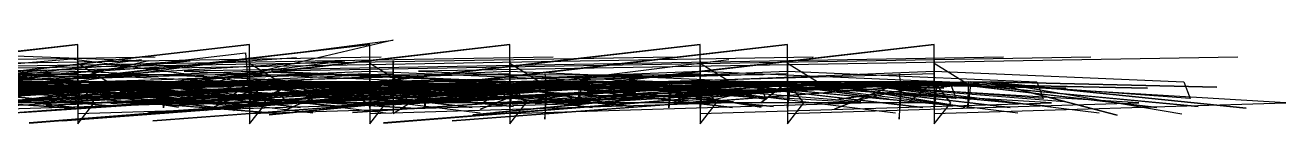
# Model space of a CAD drawing. Header units: metres. Extents: x -147 to 14, y 0 to 52.
# Drawn here: x -116.06 to -95.17, y 50.76 to 52.15 of the extents above; entities that cross this region are included whole.
import ezdxf

# ---------------------------------------------------------------- set-up
doc = ezdxf.new("R2010")
doc.units = ezdxf.units.M

msp = doc.modelspace()

# ---------------------------------------------------------------- linework, layer by layer
at = {"layer": 'MCD_Layer_0'}
for p, q in [((-115.188095, 52.080104), (-120.532254, 51.464111)), ((-120.530428, 51.461392), (-115.188095, 52.080104)), ((-112.340157, 52.080104), (-117.684316, 51.464111)), ((-117.68249, 51.461392), (-112.340157, 52.080104)), ((-110.348625, 52.080104), (-115.692784, 51.464111)), ((-115.690958, 51.461392), (-110.348625, 52.080104)), ((-115.301806, 51.461392), (-109.959473, 52.150811)), ((-115.188095, 51.460053), (-115.188095, 52.080104)), ((-108.028969, 52.080104), (-113.373128, 51.464111)), ((-113.371302, 51.461392), (-108.028969, 52.080104)), ((-109.959473, 52.150811), (-112.870105, 51.464111)), ((-112.340157, 51.460053), (-112.340157, 52.080104)), ((-110.348625, 51.460053), (-110.348625, 52.080104)), ((-104.87381, 52.080104), (-110.217969, 51.464111)), ((-110.216143, 51.461392), (-104.87381, 52.080104)), ((-103.427246, 52.080104), (-108.771405, 51.464111)), ((-108.769579, 51.461392), (-103.427246, 52.080104)), ((-108.028969, 51.460053), (-108.028969, 52.080104)), ((-100.993309, 52.080104), (-106.337468, 51.464111)), ((-106.335642, 51.461392), (-100.993309, 52.080104)), ((-104.87381, 51.460053), (-104.87381, 52.080104)), ((-103.427246, 51.460053), (-103.427246, 52.080104)), ((-100.993309, 51.460053), (-100.993309, 52.080104)), ((-113.90172, 51.869405), (-127.47928, 51.638267)), ((-111.559756, 51.858527), (-125.137316, 50.929832)), ((-110.158007, 51.869405), (-123.735567, 51.638267)), ((-121.072134, 50.929832), (-112.408581, 51.941259)), ((-107.310068, 51.869405), (-120.887629, 51.638267)), ((-114.129133, 51.826062), (-119.601894, 51.14187)), ((-105.318537, 51.869405), (-118.896097, 51.638267)), ((-118.551094, 51.982201), (-114.010633, 51.806834)), ((-115.293458, 51.836664), (-118.259392, 51.575612)), ((-102.998881, 51.869405), (-116.576441, 51.638267)), ((-109.959473, 51.13915), (-115.293458, 51.836664)), ((-99.843722, 51.869405), (-113.421282, 51.638267)), ((-112.408581, 51.941259), (-112.349367, 51.183109)), ((-98.397158, 51.869405), (-111.974718, 51.638267)), ((-104.398542, 51.826062), (-109.871303, 51.14187)), ((-95.963221, 51.869405), (-109.540781, 51.638267)), ((-119.599694, 51.460053), (-115.188095, 51.638267)), ((-118.931808, 51.638267), (-114.795674, 51.460053)), ((-118.896097, 51.638267), (-114.760224, 51.460053)), ((-118.551094, 51.286004), (-113.326929, 51.807748)), ((-113.326929, 51.807748), (-118.551094, 51.460053)), ((-114.010633, 51.806834), (-118.551094, 50.763857)), ((-116.751755, 51.460053), (-112.340157, 51.638267)), ((-116.589844, 51.111955), (-110.763884, 51.806516)), ((-110.763884, 51.806516), (-116.589844, 51.460053)), ((-116.576441, 51.638267), (-112.440567, 51.460053)), ((-115.188095, 51.460053), (-115.188095, 51.806452)), ((-115.188095, 51.806452), (-115.188095, 51.460053)), ((-115.188095, 51.806452), (-115.188095, 50.937906)), ((-114.696903, 51.460393), (-115.188095, 51.764682)), ((-115.188095, 51.764682), (-115.188095, 51.460053)), ((-115.188095, 51.638267), (-111.051961, 51.460053)), ((-114.760224, 51.460053), (-110.348625, 51.638267)), ((-113.421282, 51.638267), (-109.285408, 51.460053)), ((-112.440567, 51.460053), (-108.028969, 51.638267)), ((-112.340157, 51.460053), (-112.340157, 51.806452)), ((-112.340157, 51.806452), (-112.340157, 51.460053)), ((-112.340157, 51.806452), (-112.340157, 50.937906)), ((-111.848965, 51.460393), (-112.340157, 51.764682)), ((-112.340157, 51.764682), (-112.340157, 51.460053)), ((-112.340157, 51.638267), (-108.204022, 51.460053)), ((-111.974718, 51.638267), (-107.838845, 51.460053)), ((-110.348625, 51.460053), (-110.348625, 51.806452)), ((-110.348625, 51.806452), (-110.348625, 51.460053)), ((-110.348625, 51.806452), (-110.348625, 50.937906)), ((-109.857433, 51.460393), (-110.348625, 51.764682)), ((-110.348625, 51.764682), (-110.348625, 51.460053)), ((-110.348625, 51.638267), (-106.212491, 51.460053)), ((-109.959473, 51.460053), (-109.959473, 51.806452)), ((-109.959473, 51.806452), (-109.959473, 51.460053)), ((-109.540781, 51.638267), (-105.404907, 51.460053)), ((-109.285408, 51.460053), (-104.87381, 51.638267)), ((-108.028969, 51.460053), (-108.028969, 51.806452)), ((-108.028969, 51.806452), (-108.028969, 51.460053)), ((-108.028969, 51.806452), (-108.028969, 50.937906)), ((-107.537777, 51.460393), (-108.028969, 51.764682)), ((-108.028969, 51.764682), (-108.028969, 51.460053)), ((-108.028969, 51.638267), (-103.892834, 51.460053)), ((-107.838845, 51.460053), (-103.427246, 51.638267)), ((-105.404907, 51.460053), (-100.993309, 51.638267)), ((-104.87381, 51.460053), (-104.87381, 51.806452)), ((-104.87381, 51.806452), (-104.87381, 51.460053)), ((-104.87381, 51.806452), (-104.87381, 50.937906)), ((-104.382618, 51.460393), (-104.87381, 51.764682)), ((-104.87381, 51.764682), (-104.87381, 51.460053)), ((-104.87381, 51.638267), (-100.737675, 51.460053)), ((-103.427246, 51.460053), (-103.427246, 51.806452)), ((-103.427246, 51.806452), (-103.427246, 51.460053)), ((-103.427246, 51.806452), (-103.427246, 50.937906)), ((-102.936054, 51.460393), (-103.427246, 51.764682)), ((-103.427246, 51.764682), (-103.427246, 51.460053)), ((-103.427246, 51.638267), (-99.291112, 51.460053)), ((-100.993309, 51.460053), (-100.993309, 51.806452)), ((-100.993309, 51.806452), (-100.993309, 51.460053)), ((-100.993309, 51.806452), (-100.993309, 50.937906)), ((-100.502117, 51.460393), (-100.993309, 51.764682)), ((-100.993309, 51.764682), (-100.993309, 51.460053)), ((-100.993309, 51.638267), (-96.857175, 51.460053)), ((-127.989983, 51.575612), (-113.559684, 51.579861)), ((-116.041455, 51.460053), (-123.670713, 50.953628)), ((-115.171661, 51.460053), (-122.483719, 51.082911)), ((-122.483719, 51.082911), (-115.138272, 51.460053)), ((-113.714863, 51.460053), (-122.312419, 50.813934)), ((-122.312419, 50.813934), (-113.748253, 51.460053)), ((-122.147125, 51.460053), (-115.151747, 51.019491)), ((-115.151747, 51.019491), (-122.147125, 51.460053)), ((-115.171661, 51.460053), (-121.799232, 51.103796)), ((-121.799232, 51.103796), (-115.138272, 51.460053)), ((-116.041455, 51.460053), (-121.675686, 50.913664)), ((-121.163879, 51.460053), (-113.600878, 51.302895)), ((-113.600878, 51.302895), (-121.163879, 51.460053)), ((-120.959797, 51.110468), (-115.188095, 51.460053)), ((-115.551346, 51.460053), (-120.910113, 51.111636)), ((-120.910113, 51.111636), (-115.551346, 51.460053)), ((-120.532254, 51.464111), (-115.188095, 51.460053)), ((-120.530428, 51.461392), (-115.188095, 51.465492)), ((-115.188095, 51.460053), (-120.530428, 51.461392)), ((-120.009502, 51.160779), (-111.979568, 51.460053)), ((-115.551346, 51.460053), (-119.975204, 51.366145)), ((-119.975204, 51.366145), (-115.551346, 51.460053)), ((-113.748253, 51.460053), (-119.84159, 51.226005)), ((-119.84159, 51.226005), (-113.714863, 51.460053)), ((-114.337753, 51.460053), (-119.69652, 51.111636)), ((-119.69652, 51.111636), (-114.337753, 51.460053)), ((-113.559684, 51.579861), (-119.690063, 51.470931)), ((-115.666619, 51.29002), (-119.67363, 51.460053)), ((-119.64024, 51.460053), (-115.666619, 51.29002)), ((-112.323723, 51.460053), (-119.63578, 51.082911)), ((-119.63578, 51.082911), (-112.290333, 51.460053)), ((-115.188095, 51.59331), (-119.594476, 51.464111)), ((-119.594476, 51.464111), (-115.188095, 51.460053)), ((-119.548244, 51.160779), (-111.51831, 51.460053)), ((-112.323723, 51.460053), (-118.951294, 51.103796)), ((-118.951294, 51.103796), (-112.290333, 51.460053)), ((-113.105848, 51.110319), (-118.931808, 51.460053)), ((-114.557773, 51.054165), (-118.915375, 51.460053)), ((-115.24226, 51.03328), (-118.915375, 51.460053)), ((-118.881985, 51.460053), (-114.557773, 51.054165)), ((-118.881985, 51.460053), (-115.24226, 51.03328)), ((-114.337753, 51.460053), (-118.761612, 51.366145)), ((-118.761612, 51.366145), (-114.337753, 51.460053)), ((-118.706371, 51.160779), (-110.676437, 51.460053)), ((-113.748253, 51.460053), (-118.706345, 51.20376)), ((-118.706345, 51.20376), (-113.714863, 51.460053)), ((-118.572786, 51.244383), (-113.714863, 51.460053)), ((-111.856483, 50.93372), (-118.53466, 51.460053)), ((-118.53466, 51.460053), (-111.030091, 51.124129)), ((-111.030091, 51.124129), (-118.53466, 51.460053)), ((-118.501271, 51.460053), (-111.856483, 50.93372)), ((-114.691332, 51.183109), (-118.440616, 51.460393)), ((-118.259392, 51.575612), (-103.829093, 51.579861)), ((-112.777939, 51.460053), (-118.136706, 51.111636)), ((-118.136706, 51.111636), (-112.777939, 51.460053)), ((-118.111859, 51.110468), (-112.340157, 51.460053)), ((-111.979568, 51.460053), (-118.006127, 51.300175)), ((-118.006127, 51.300175), (-111.979568, 51.460053)), ((-109.385113, 51.460053), (-117.982669, 50.813934)), ((-117.982669, 50.813934), (-109.418503, 51.460053)), ((-117.684316, 51.464111), (-112.340157, 51.460053)), ((-117.68249, 51.461392), (-112.340157, 51.465492)), ((-112.340157, 51.460053), (-117.68249, 51.461392)), ((-110.332191, 51.460053), (-117.644249, 51.082911)), ((-117.644249, 51.082911), (-110.298802, 51.460053)), ((-111.51831, 51.460053), (-117.544869, 51.300175)), ((-117.544869, 51.300175), (-111.51831, 51.460053)), ((-109.909649, 51.460053), (-117.238401, 51.289595)), ((-117.238401, 51.289595), (-109.943039, 51.460053)), ((-112.777939, 51.460053), (-117.201797, 51.366145)), ((-117.201797, 51.366145), (-112.777939, 51.460053)), ((-110.332191, 51.460053), (-116.959762, 51.103796)), ((-116.959762, 51.103796), (-110.298802, 51.460053)), ((-112.340157, 51.59331), (-116.746538, 51.464111)), ((-116.746538, 51.464111), (-112.340157, 51.460053)), ((-110.676437, 51.460053), (-116.702996, 51.300175)), ((-116.702996, 51.300175), (-110.676437, 51.460053)), ((-116.648889, 51.11204), (-115.138272, 51.460053)), ((-116.603999, 51.044689), (-109.943039, 51.460053)), ((-116.57341, 51.460053), (-112.215809, 51.054165)), ((-112.215809, 51.054165), (-116.57341, 51.460053)), ((-116.57341, 51.460053), (-109.578032, 51.019491)), ((-109.578032, 51.019491), (-116.57341, 51.460053)), ((-116.57341, 51.460053), (-112.900295, 51.03328)), ((-112.900295, 51.03328), (-116.57341, 51.460053)), ((-116.57341, 51.460053), (-112.399451, 51.043096)), ((-112.399451, 51.043096), (-116.57341, 51.460053)), ((-109.943039, 51.460053), (-116.495483, 51.119391)), ((-116.495483, 51.119391), (-109.909649, 51.460053)), ((-108.491863, 51.460053), (-116.121122, 50.953628)), ((-116.121122, 50.953628), (-108.525253, 51.460053)), ((-116.120327, 51.110468), (-110.348625, 51.460053)), ((-112.349367, 51.183109), (-116.098652, 51.4605)), ((-116.074844, 51.460053), (-113.52028, 51.040716)), ((-111.867496, 51.131332), (-116.041455, 51.460053)), ((-113.52028, 51.040716), (-116.041455, 51.460053)), ((-107.397236, 51.460053), (-115.994792, 50.775521)), ((-115.994792, 50.775521), (-107.397236, 51.460053)), ((-107.397236, 51.460053), (-115.994792, 50.779749)), ((-115.994792, 50.779749), (-107.430626, 51.460053)), ((-113.714863, 51.460053), (-115.90162, 51.173208)), ((-115.90162, 51.173208), (-113.748253, 51.460053)), ((-108.525253, 51.460053), (-115.7121, 51.070589)), ((-115.7121, 51.070589), (-108.525253, 51.460053)), ((-115.692784, 51.464111), (-110.348625, 51.460053)), ((-115.690958, 51.461392), (-110.348625, 51.465492)), ((-110.348625, 51.460053), (-115.690958, 51.461392)), ((-115.188095, 51.460053), (-115.625812, 51.110234)), ((-115.625812, 51.110234), (-115.188095, 51.460053)), ((-109.943039, 51.460053), (-115.593964, 51.115631)), ((-115.593964, 51.115631), (-109.909649, 51.460053)), ((-112.763055, 51.373029), (-115.551346, 51.460053)), ((-115.551346, 51.460053), (-113.430846, 51.171742)), ((-113.430846, 51.171742), (-115.551346, 51.460053)), ((-115.551346, 51.460053), (-110.492563, 51.35378)), ((-110.492563, 51.35378), (-115.551346, 51.460053)), ((-111.293913, 50.943663), (-115.517956, 51.460053)), ((-115.517956, 51.460053), (-112.763055, 51.373029)), ((-109.418503, 51.460053), (-115.51184, 51.226005)), ((-115.51184, 51.226005), (-109.385113, 51.460053)), ((-106.837551, 51.460053), (-115.435108, 50.813934)), ((-115.435108, 50.813934), (-106.870941, 51.460053)), ((-108.012535, 51.460053), (-115.324592, 51.082911)), ((-115.324592, 51.082911), (-107.979145, 51.460053)), ((-115.301806, 51.461392), (-109.959473, 51.465492)), ((-109.959473, 51.460053), (-115.301806, 51.461392)), ((-109.871303, 51.14187), (-115.293458, 51.46409)), ((-115.293458, 51.46409), (-109.959473, 51.13915)), ((-115.188095, 51.460053), (-115.188095, 51.59331)), ((-115.188095, 51.460053), (-115.188095, 51.470931)), ((-115.188095, 51.470931), (-115.188095, 51.460053)), ((-115.138272, 51.460053), (-115.188095, 51.02493)), ((-115.188095, 51.02493), (-115.171661, 51.460053)), ((-115.173487, 51.460053), (-115.188095, 51.460053)), ((-115.188095, 51.460053), (-115.187573, 51.460053)), ((-115.187573, 51.460053), (-115.188095, 51.111955)), ((-115.187573, 51.460053), (-115.188095, 51.460053)), ((-115.187573, 51.460053), (-115.188095, 50.763857)), ((-114.914718, 51.110553), (-115.188095, 51.460053)), ((-109.362135, 51.110319), (-115.188095, 51.460053)), ((-110.81406, 51.054165), (-115.171661, 51.460053)), ((-111.498546, 51.03328), (-115.171661, 51.460053)), ((-115.138272, 51.460053), (-110.81406, 51.054165)), ((-115.138272, 51.460053), (-111.498546, 51.03328)), ((-111.979568, 51.460053), (-114.95098, 51.292357)), ((-114.95098, 51.292357), (-111.979568, 51.460053)), ((-114.795674, 51.460053), (-114.691332, 51.183109)), ((-110.348625, 51.59331), (-114.755006, 51.464111)), ((-114.755006, 51.464111), (-110.348625, 51.460053)), ((-110.947618, 51.183109), (-114.696903, 51.460393)), ((-108.012535, 51.460053), (-114.640106, 51.103796)), ((-114.640106, 51.103796), (-107.979145, 51.460053)), ((-111.51831, 51.460053), (-114.489722, 51.292357)), ((-114.489722, 51.292357), (-111.51831, 51.460053)), ((-109.418503, 51.460053), (-114.376595, 51.20376)), ((-114.376595, 51.20376), (-109.385113, 51.460053)), ((-111.549462, 51.373029), (-114.337753, 51.460053)), ((-114.337753, 51.460053), (-112.217254, 51.171742)), ((-112.217254, 51.171742), (-114.337753, 51.460053)), ((-114.337753, 51.460053), (-109.278971, 51.35378)), ((-109.278971, 51.35378), (-114.337753, 51.460053)), ((-110.080321, 50.943663), (-114.304363, 51.460053)), ((-114.304363, 51.460053), (-111.549462, 51.373029)), ((-114.243036, 51.244383), (-109.385113, 51.460053)), ((-108.491863, 51.460053), (-114.126094, 50.913664)), ((-114.126094, 50.913664), (-108.525253, 51.460053)), ((-106.383618, 51.460053), (-114.012876, 50.953628)), ((-114.012876, 50.953628), (-106.417007, 51.460053)), ((-105.34393, 51.460053), (-113.941486, 50.813934)), ((-113.941486, 50.813934), (-105.377319, 51.460053)), ((-107.397236, 51.460053), (-113.857859, 51.092876)), ((-113.857859, 51.092876), (-107.397236, 51.460053)), ((-113.800951, 51.11204), (-112.290333, 51.460053)), ((-113.800671, 51.110468), (-108.028969, 51.460053)), ((-113.714863, 51.460053), (-113.764687, 51.02731)), ((-113.764687, 51.02731), (-113.748253, 51.460053)), ((-108.525253, 51.460053), (-113.750462, 50.95435)), ((-113.750462, 50.95435), (-108.525253, 51.460053)), ((-110.676437, 51.460053), (-113.647849, 51.292357)), ((-113.647849, 51.292357), (-110.676437, 51.460053)), ((-106.417007, 51.460053), (-113.603854, 51.070589)), ((-113.603854, 51.070589), (-106.417007, 51.460053)), ((-113.373128, 51.464111), (-108.028969, 51.460053)), ((-113.371302, 51.461392), (-108.028969, 51.465492)), ((-108.028969, 51.460053), (-113.371302, 51.461392)), ((-111.979568, 51.460053), (-113.064469, 50.98605)), ((-113.064469, 50.98605), (-111.979568, 51.460053)), ((-106.870941, 51.460053), (-112.964279, 51.226005)), ((-112.964279, 51.226005), (-106.837551, 51.460053)), ((-112.870105, 51.464111), (-109.959473, 51.460053)), ((-109.943039, 51.460053), (-112.822629, 51.304871)), ((-112.822629, 51.304871), (-109.943039, 51.460053)), ((-109.989648, 51.373029), (-112.777939, 51.460053)), ((-112.777939, 51.460053), (-110.657439, 51.171742)), ((-110.657439, 51.171742), (-112.777939, 51.460053)), ((-112.777939, 51.460053), (-107.719156, 51.35378)), ((-107.719156, 51.35378), (-112.777939, 51.460053)), ((-112.340157, 51.460053), (-112.777873, 51.110234)), ((-112.777873, 51.110234), (-112.340157, 51.460053)), ((-109.959473, 51.59399), (-112.763154, 51.464111)), ((-112.763154, 51.464111), (-109.959473, 51.460053)), ((-108.520506, 50.943663), (-112.744549, 51.460053)), ((-112.744549, 51.460053), (-109.989648, 51.373029)), ((-111.51831, 51.460053), (-112.603211, 50.98605)), ((-112.603211, 50.98605), (-111.51831, 51.460053)), ((-108.028969, 51.59331), (-112.43535, 51.464111)), ((-112.43535, 51.464111), (-108.028969, 51.460053)), ((-112.340157, 51.460053), (-112.340157, 51.59331)), ((-112.340157, 51.460053), (-112.340157, 51.470931)), ((-112.340157, 51.470931), (-112.340157, 51.460053)), ((-112.290333, 51.460053), (-112.340157, 51.02493)), ((-112.340157, 51.02493), (-112.323723, 51.460053)), ((-112.325549, 51.460053), (-112.340157, 51.460053)), ((-112.340157, 51.460053), (-112.339635, 51.460053)), ((-112.339635, 51.460053), (-112.340157, 51.111955)), ((-112.339635, 51.460053), (-112.340157, 51.460053)), ((-112.339635, 51.460053), (-112.340157, 50.763857)), ((-112.066779, 51.110553), (-112.340157, 51.460053)), ((-106.514196, 51.110319), (-112.340157, 51.460053)), ((-107.966121, 51.054165), (-112.323723, 51.460053)), ((-108.650608, 51.03328), (-112.323723, 51.460053)), ((-112.290333, 51.460053), (-107.966121, 51.054165)), ((-112.290333, 51.460053), (-108.650608, 51.03328)), ((-104.857376, 51.460053), (-112.169433, 51.082911)), ((-112.169433, 51.082911), (-104.823986, 51.460053)), ((-106.383618, 51.460053), (-112.017849, 50.913664)), ((-112.017849, 50.913664), (-106.417007, 51.460053)), ((-111.979568, 51.460053), (-111.728886, 51.117904)), ((-111.728886, 51.117904), (-111.979568, 51.460053)), ((-111.979568, 51.460053), (-104.416567, 51.302895)), ((-104.416567, 51.302895), (-111.979568, 51.460053)), ((-108.09968, 51.183109), (-111.848965, 51.460393)), ((-106.870941, 51.460053), (-111.829033, 51.20376)), ((-111.829033, 51.20376), (-106.837551, 51.460053)), ((-111.809419, 51.11204), (-110.298802, 51.460053)), ((-110.676437, 51.460053), (-111.761338, 50.98605)), ((-111.761338, 50.98605), (-110.676437, 51.460053)), ((-111.695475, 51.244383), (-106.837551, 51.460053)), ((-106.417007, 51.460053), (-111.642216, 50.95435)), ((-111.642216, 50.95435), (-106.417007, 51.460053)), ((-109.385113, 51.460053), (-111.57187, 51.173208)), ((-111.57187, 51.173208), (-109.418503, 51.460053)), ((-111.51831, 51.460053), (-111.267628, 51.117904)), ((-111.267628, 51.117904), (-111.51831, 51.460053)), ((-111.51831, 51.460053), (-103.955309, 51.302895)), ((-103.955309, 51.302895), (-111.51831, 51.460053)), ((-104.857376, 51.460053), (-111.484947, 51.103796)), ((-111.484947, 51.103796), (-104.823986, 51.460053)), ((-105.377319, 51.460053), (-111.470657, 51.226005)), ((-111.470657, 51.226005), (-105.34393, 51.460053)), ((-105.89341, 51.460053), (-111.252176, 51.111636)), ((-111.252176, 51.111636), (-105.89341, 51.460053)), ((-111.051961, 51.460053), (-110.947618, 51.183109)), ((-110.348625, 51.460053), (-110.786342, 51.110234)), ((-110.786342, 51.110234), (-110.348625, 51.460053)), ((-103.410812, 51.460053), (-110.72287, 51.082911)), ((-110.72287, 51.082911), (-103.377423, 51.460053)), ((-110.676437, 51.460053), (-110.425754, 51.117904)), ((-110.425754, 51.117904), (-110.676437, 51.460053)), ((-110.676437, 51.460053), (-103.113436, 51.302895)), ((-103.113436, 51.302895), (-110.676437, 51.460053)), ((-110.645512, 51.110468), (-104.87381, 51.460053)), ((-103.007488, 51.460053), (-110.636747, 50.953628)), ((-110.636747, 50.953628), (-103.040878, 51.460053)), ((-110.348625, 51.460053), (-110.348625, 51.59331)), ((-110.348625, 51.460053), (-110.348625, 51.470931)), ((-110.348625, 51.470931), (-110.348625, 51.460053)), ((-110.298802, 51.460053), (-110.348625, 51.02493)), ((-110.348625, 51.02493), (-110.332191, 51.460053)), ((-110.334017, 51.460053), (-110.348625, 51.460053)), ((-110.348625, 51.460053), (-110.348103, 51.460053)), ((-110.348103, 51.460053), (-110.348625, 51.111955)), ((-110.348103, 51.460053), (-110.348625, 51.460053)), ((-110.348103, 51.460053), (-110.348625, 50.763857)), ((-110.075248, 51.110553), (-110.348625, 51.460053)), ((-104.522665, 51.110319), (-110.348625, 51.460053)), ((-105.377319, 51.460053), (-110.335411, 51.20376)), ((-110.335411, 51.20376), (-105.34393, 51.460053)), ((-105.97459, 51.054165), (-110.332191, 51.460053)), ((-106.659076, 51.03328), (-110.332191, 51.460053)), ((-105.89341, 51.460053), (-110.317268, 51.366145)), ((-110.317268, 51.366145), (-105.89341, 51.460053)), ((-110.298802, 51.460053), (-105.97459, 51.054165)), ((-110.298802, 51.460053), (-106.659076, 51.03328)), ((-103.040878, 51.460053), (-110.227725, 51.070589)), ((-110.227725, 51.070589), (-103.040878, 51.460053)), ((-110.217969, 51.464111), (-104.87381, 51.460053)), ((-110.216143, 51.461392), (-104.87381, 51.465492)), ((-104.87381, 51.460053), (-110.216143, 51.461392)), ((-110.201853, 51.244383), (-105.34393, 51.460053)), ((-101.525296, 51.460053), (-110.122852, 50.775521)), ((-110.122852, 50.775521), (-101.525296, 51.460053)), ((-101.525296, 51.460053), (-110.122852, 50.779749)), ((-110.122852, 50.779749), (-101.558685, 51.460053)), ((-103.410812, 51.460053), (-110.038383, 51.103796)), ((-110.038383, 51.103796), (-103.377423, 51.460053)), ((-109.959473, 51.460053), (-109.959473, 51.59399)), ((-103.829093, 51.579861), (-109.959473, 51.470931)), ((-109.959473, 51.470931), (-109.944865, 51.460053)), ((-109.959473, 51.460053), (-109.959473, 51.470931)), ((-109.959473, 51.470931), (-109.959473, 51.460053)), ((-109.944865, 51.460053), (-109.959473, 51.460053)), ((-109.959473, 51.460053), (-109.958951, 51.460053)), ((-109.958951, 51.460053), (-109.959473, 50.937906)), ((-109.686095, 51.111063), (-109.959473, 51.460053)), ((-105.936028, 51.29002), (-109.943039, 51.460053)), ((-109.909649, 51.460053), (-105.936028, 51.29002)), ((-106.108148, 51.183109), (-109.857433, 51.460393)), ((-109.489763, 51.11204), (-107.979145, 51.460053)), ((-109.385113, 51.460053), (-109.434937, 51.02731)), ((-109.434937, 51.02731), (-109.418503, 51.460053)), ((-104.87381, 51.59331), (-109.280191, 51.464111)), ((-109.280191, 51.464111), (-104.87381, 51.460053)), ((-103.865036, 51.460053), (-109.223803, 51.111636)), ((-109.223803, 51.111636), (-103.865036, 51.460053)), ((-109.198948, 51.110468), (-103.427246, 51.460053)), ((-106.837551, 51.460053), (-109.024308, 51.173208)), ((-109.024308, 51.173208), (-106.870941, 51.460053)), ((-100.387272, 51.460053), (-108.984828, 50.813934)), ((-108.984828, 50.813934), (-100.420662, 51.460053)), ((-108.771405, 51.464111), (-103.427246, 51.460053)), ((-108.769579, 51.461392), (-103.427246, 51.465492)), ((-103.427246, 51.460053), (-108.769579, 51.461392)), ((-103.007488, 51.460053), (-108.641719, 50.913664)), ((-108.641719, 50.913664), (-103.040878, 51.460053)), ((-108.525253, 51.460053), (-105.970689, 51.040716)), ((-107.397236, 51.460053), (-108.515526, 51.009336)), ((-108.515526, 51.009336), (-107.397236, 51.460053)), ((-104.317905, 51.131332), (-108.491863, 51.460053)), ((-105.970689, 51.040716), (-108.491863, 51.460053)), ((-108.028969, 51.460053), (-108.466685, 51.110234)), ((-108.466685, 51.110234), (-108.028969, 51.460053)), ((-100.976875, 51.460053), (-108.288933, 51.082911)), ((-108.288933, 51.082911), (-100.943486, 51.460053)), ((-103.865036, 51.460053), (-108.288894, 51.366145)), ((-108.288894, 51.366145), (-103.865036, 51.460053)), ((-103.040878, 51.460053), (-108.266087, 50.95435)), ((-108.266087, 50.95435), (-103.040878, 51.460053)), ((-108.204022, 51.460053), (-108.09968, 51.183109)), ((-108.028969, 51.460053), (-108.028969, 51.59331)), ((-108.028969, 51.460053), (-108.028969, 51.470931)), ((-108.028969, 51.470931), (-108.028969, 51.460053)), ((-107.979145, 51.460053), (-108.028969, 51.02493)), ((-108.028969, 51.02493), (-108.012535, 51.460053)), ((-108.014361, 51.460053), (-108.028969, 51.460053)), ((-108.028969, 51.460053), (-108.028447, 51.460053)), ((-108.028447, 51.460053), (-108.028969, 51.111955)), ((-108.028447, 51.460053), (-108.028969, 51.460053)), ((-108.028447, 51.460053), (-108.028969, 50.763857)), ((-107.755592, 51.110553), (-108.028969, 51.460053)), ((-102.203009, 51.110319), (-108.028969, 51.460053)), ((-103.654934, 51.054165), (-108.012535, 51.460053)), ((-104.33942, 51.03328), (-108.012535, 51.460053)), ((-101.525296, 51.460053), (-107.985919, 51.092876)), ((-107.985919, 51.092876), (-101.525296, 51.460053)), ((-107.979145, 51.460053), (-103.654934, 51.054165)), ((-107.979145, 51.460053), (-104.33942, 51.03328)), ((-102.51738, 51.460053), (-107.876146, 51.111636)), ((-107.876146, 51.111636), (-102.51738, 51.460053)), ((-103.427246, 51.59331), (-107.833627, 51.464111)), ((-107.833627, 51.464111), (-103.427246, 51.460053)), ((-100.976875, 51.460053), (-107.604446, 51.103796)), ((-107.604446, 51.103796), (-100.943486, 51.460053)), ((-103.788492, 51.183109), (-107.537777, 51.460393)), ((-105.34393, 51.460053), (-107.530686, 51.173208)), ((-107.530686, 51.173208), (-105.377319, 51.460053)), ((-107.44706, 51.59263), (-107.430626, 51.460053)), ((-107.430626, 51.460053), (-107.44706, 50.843487)), ((-107.44706, 50.843487), (-107.397236, 51.460053)), ((-102.51738, 51.460053), (-106.941238, 51.366145)), ((-106.941238, 51.366145), (-102.51738, 51.460053)), ((-106.837551, 51.460053), (-106.887375, 51.02731)), ((-106.887375, 51.02731), (-106.870941, 51.460053)), ((-106.765011, 51.110468), (-100.993309, 51.460053)), ((-100.420662, 51.460053), (-106.513999, 51.226005)), ((-106.513999, 51.226005), (-100.387272, 51.460053)), ((-100.081283, 51.460053), (-106.500169, 51.365061)), ((-106.500169, 51.365061), (-100.081283, 51.460053)), ((-106.417007, 51.460053), (-103.862443, 51.040716)), ((-102.209659, 51.131332), (-106.383618, 51.460053)), ((-103.862443, 51.040716), (-106.383618, 51.460053)), ((-106.337468, 51.464111), (-100.993309, 51.460053)), ((-106.335642, 51.461392), (-100.993309, 51.465492)), ((-100.993309, 51.460053), (-106.335642, 51.461392)), ((-106.334604, 51.11204), (-104.823986, 51.460053)), ((-106.212491, 51.460053), (-106.108148, 51.183109)), ((-103.105119, 51.373029), (-105.89341, 51.460053)), ((-105.89341, 51.460053), (-103.77291, 51.171742)), ((-103.77291, 51.171742), (-105.89341, 51.460053)), ((-105.89341, 51.460053), (-100.834627, 51.35378)), ((-100.834627, 51.35378), (-105.89341, 51.460053)), ((-101.635977, 50.943663), (-105.86002, 51.460053)), ((-105.86002, 51.460053), (-103.105119, 51.373029)), ((-100.993309, 51.59331), (-105.39969, 51.464111)), ((-105.39969, 51.464111), (-100.993309, 51.460053)), ((-105.34393, 51.460053), (-105.393753, 51.02731)), ((-105.393753, 51.02731), (-105.377319, 51.460053)), ((-100.420662, 51.460053), (-105.378754, 51.20376)), ((-105.378754, 51.20376), (-100.387272, 51.460053)), ((-104.87381, 51.460053), (-105.311526, 51.110234)), ((-105.311526, 51.110234), (-104.87381, 51.460053)), ((-105.245195, 51.244383), (-100.387272, 51.460053)), ((-104.88804, 51.11204), (-103.377423, 51.460053)), ((-104.87381, 51.460053), (-104.87381, 51.59331)), ((-104.87381, 51.460053), (-104.87381, 51.470931)), ((-104.87381, 51.470931), (-104.87381, 51.460053)), ((-104.823986, 51.460053), (-104.87381, 51.02493)), ((-104.87381, 51.02493), (-104.857376, 51.460053)), ((-104.859202, 51.460053), (-104.87381, 51.460053)), ((-104.87381, 51.460053), (-104.873288, 51.460053)), ((-104.873288, 51.460053), (-104.87381, 51.111955)), ((-104.873288, 51.460053), (-104.87381, 51.460053)), ((-104.873288, 51.460053), (-104.87381, 50.763857)), ((-104.600433, 51.110553), (-104.87381, 51.460053)), ((-99.04785, 51.110319), (-104.87381, 51.460053)), ((-100.499775, 51.054165), (-104.857376, 51.460053)), ((-101.184261, 51.03328), (-104.857376, 51.460053)), ((-104.823986, 51.460053), (-100.499775, 51.054165)), ((-104.823986, 51.460053), (-101.184261, 51.03328)), ((-100.633333, 51.183109), (-104.382618, 51.460393)), ((-103.892834, 51.460053), (-103.788492, 51.183109)), ((-101.076745, 51.373029), (-103.865036, 51.460053)), ((-103.865036, 51.460053), (-101.744537, 51.171742)), ((-101.744537, 51.171742), (-103.865036, 51.460053)), ((-103.865036, 51.460053), (-98.806253, 51.35378)), ((-98.806253, 51.35378), (-103.865036, 51.460053)), ((-103.427246, 51.460053), (-103.864963, 51.110234)), ((-103.864963, 51.110234), (-103.427246, 51.460053)), ((-99.607603, 50.943663), (-103.831646, 51.460053)), ((-103.831646, 51.460053), (-101.076745, 51.373029)), ((-103.427246, 51.460053), (-103.427246, 51.59331)), ((-103.427246, 51.460053), (-103.427246, 51.470931)), ((-103.427246, 51.470931), (-103.427246, 51.460053)), ((-103.377423, 51.460053), (-103.427246, 51.02493)), ((-103.427246, 51.02493), (-103.410812, 51.460053)), ((-103.412638, 51.460053), (-103.427246, 51.460053)), ((-103.427246, 51.460053), (-103.426724, 51.460053)), ((-103.426724, 51.460053), (-103.427246, 51.111955)), ((-103.426724, 51.460053), (-103.427246, 51.460053)), ((-103.426724, 51.460053), (-103.427246, 50.763857)), ((-103.153869, 51.110553), (-103.427246, 51.460053)), ((-97.601286, 51.110319), (-103.427246, 51.460053)), ((-99.053211, 51.054165), (-103.410812, 51.460053)), ((-99.737697, 51.03328), (-103.410812, 51.460053)), ((-103.377423, 51.460053), (-99.053211, 51.054165)), ((-103.377423, 51.460053), (-99.737697, 51.03328)), ((-103.040878, 51.460053), (-100.486314, 51.040716)), ((-98.83353, 51.131332), (-103.007488, 51.460053)), ((-100.486314, 51.040716), (-103.007488, 51.460053)), ((-99.186769, 51.183109), (-102.936054, 51.460393)), ((-101.525296, 51.460053), (-102.643586, 51.009336)), ((-102.643586, 51.009336), (-101.525296, 51.460053)), ((-100.387272, 51.460053), (-102.574029, 51.173208)), ((-102.574029, 51.173208), (-100.420662, 51.460053)), ((-99.729089, 51.373029), (-102.51738, 51.460053)), ((-102.51738, 51.460053), (-100.39688, 51.171742)), ((-100.39688, 51.171742), (-102.51738, 51.460053)), ((-102.51738, 51.460053), (-97.458597, 51.35378)), ((-97.458597, 51.35378), (-102.51738, 51.460053)), ((-98.259947, 50.943663), (-102.48399, 51.460053)), ((-102.48399, 51.460053), (-99.729089, 51.373029)), ((-102.454103, 51.11204), (-100.943486, 51.460053)), ((-101.575119, 51.59263), (-101.558685, 51.460053)), ((-101.558685, 51.460053), (-101.575119, 50.843487)), ((-101.575119, 50.843487), (-101.525296, 51.460053)), ((-100.993309, 51.460053), (-101.431026, 51.110234)), ((-101.431026, 51.110234), (-100.993309, 51.460053)), ((-100.993309, 51.460053), (-100.993309, 51.59331)), ((-100.993309, 51.460053), (-100.993309, 51.470931)), ((-100.993309, 51.470931), (-100.993309, 51.460053)), ((-100.943486, 51.460053), (-100.993309, 51.02493)), ((-100.993309, 51.02493), (-100.976875, 51.460053)), ((-100.978701, 51.460053), (-100.993309, 51.460053)), ((-100.993309, 51.460053), (-100.992787, 51.460053)), ((-100.992787, 51.460053), (-100.993309, 51.111955)), ((-100.992787, 51.460053), (-100.993309, 51.460053)), ((-100.992787, 51.460053), (-100.993309, 50.763857)), ((-100.719932, 51.110553), (-100.993309, 51.460053)), ((-95.167349, 51.110319), (-100.993309, 51.460053)), ((-100.047894, 51.460053), (-100.982541, 51.362809)), ((-100.982541, 51.362809), (-100.081283, 51.460053)), ((-96.619274, 51.054165), (-100.976875, 51.460053)), ((-97.30376, 51.03328), (-100.976875, 51.460053)), ((-100.943486, 51.460053), (-96.619274, 51.054165)), ((-100.943486, 51.460053), (-97.30376, 51.03328)), ((-100.737675, 51.460053), (-100.633333, 51.183109)), ((-96.752832, 51.183109), (-100.502117, 51.460393)), ((-100.387272, 51.460053), (-100.437096, 51.02731)), ((-100.437096, 51.02731), (-100.420662, 51.460053)), ((-100.081283, 51.460053), (-97.960784, 50.90559)), ((-97.960784, 50.90559), (-100.081283, 51.460053)), ((-100.081283, 51.460053), (-95.823851, 51.022275)), ((-95.823851, 51.022275), (-100.081283, 51.460053)), ((-100.081283, 51.460053), (-96.308, 51.369056)), ((-96.308, 51.369056), (-100.081283, 51.460053)), ((-96.892317, 50.926773), (-100.047894, 51.460053)), ((-99.291112, 51.460053), (-99.186769, 51.183109)), ((-96.857175, 51.460053), (-96.752832, 51.183109)), ((-115.188095, 51.111955), (-120.959797, 51.110468)), ((-118.931808, 50.937906), (-113.105848, 51.110319)), ((-112.340157, 51.111955), (-118.111859, 51.110468)), ((-110.348625, 51.111955), (-116.120327, 51.110468)), ((-115.188095, 50.763857), (-114.914718, 51.110553)), ((-115.188095, 50.937906), (-109.362135, 51.110319)), ((-108.028969, 51.111955), (-113.800671, 51.110468)), ((-112.340157, 50.763857), (-112.066779, 51.110553)), ((-112.340157, 50.937906), (-106.514196, 51.110319)), ((-104.87381, 51.111955), (-110.645512, 51.110468)), ((-110.348625, 50.763857), (-110.075248, 51.110553)), ((-110.348625, 50.937906), (-104.522665, 51.110319)), ((-109.959473, 50.937906), (-109.686095, 51.111063)), ((-103.427246, 51.111955), (-109.198948, 51.110468)), ((-108.028969, 50.763857), (-107.755592, 51.110553)), ((-108.028969, 50.937906), (-102.203009, 51.110319)), ((-100.993309, 51.111955), (-106.765011, 51.110468)), ((-104.87381, 50.763857), (-104.600433, 51.110553)), ((-104.87381, 50.937906), (-99.04785, 51.110319)), ((-103.427246, 50.763857), (-103.153869, 51.110553)), ((-103.427246, 50.937906), (-97.601286, 51.110319)), ((-100.993309, 50.763857), (-100.719932, 51.110553)), ((-100.993309, 50.937906), (-95.167349, 51.110319))]:
    msp.add_line(p, q, dxfattribs=at)

doc.saveas('drawing.dxf')
